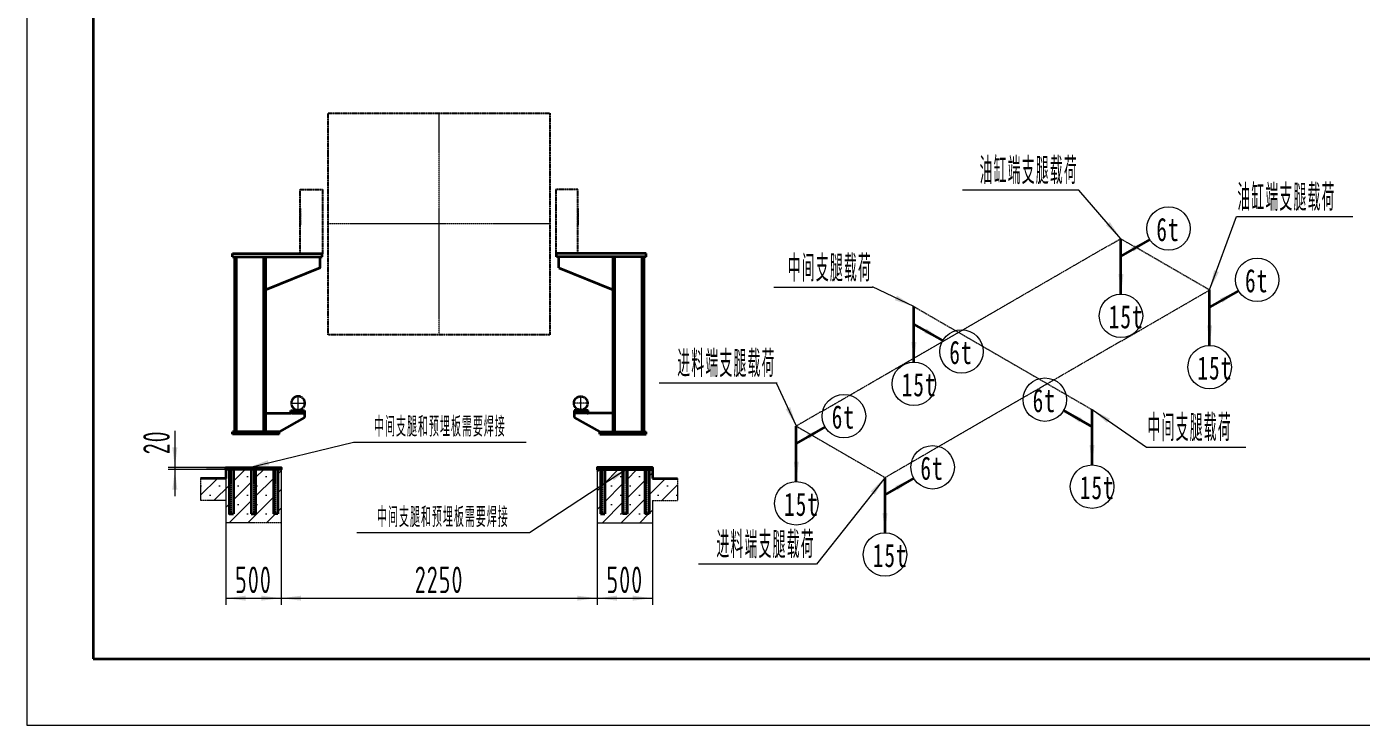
# Model space of a CAD drawing. Header units: millimetres. Extents: x -17820 to 17820, y -12600 to 12600.
# Drawn here: x -17820 to -5780, y -12600 to -6300 of the extents above; entities that cross this region are included whole.
import ezdxf

# ---------------------------------------------------------------- set-up
doc = ezdxf.new("R2010")
doc.units = ezdxf.units.MM
doc.linetypes.add('双点画线', pattern=[22, 12, -2, 2, -2, 2, -2])
doc.linetypes.add('点画线', pattern=[18, 12, -2, 2, -2])
doc.layers.get('0').update_dxf_attribs({"lineweight": 35})
for name, color, linetype, lineweight in [('EB0_1_1_1_1_1_1_1_1_1_1_1_1', 7, 'Continuous', 35), ('EB0_1_1_1_1_1_1_1_1_1_1_1_1_1_1_1_1_1', 7, 'Continuous', 35), ('中心线层', 1, '点画线', 18), ('尺寸线层', 3, 'Continuous', 18), ('粗实线层', 7, 'Continuous', 35), ('粗实线层_1_1_1_1_1_1_1_1', 7, 'Continuous', 35), ('细实线层', 2, 'Continuous', 18)]:
    doc.layers.add(name, color=color, linetype=linetype, lineweight=lineweight)
doc.styles.add('机械', font='isocp', dxfattribs={"width": 0.667, "bigfont": 'gbcbig.shx'})
doc.styles.add('标准', font='', dxfattribs={"width": 0.667})
doc.styles.get('标准').set_extended_font_data('宋体')
doc.dimstyles.new('标准', dxfattribs={"dimscale": 60, "dimtxt": 4, "dimasz": 3, "dimexe": 1, "dimexo": 0, "dimgap": 0.76128, "dimtad": 1, "dimdec": 1, "dimdsep": 46, "dimtxsty": '机械', "dimblk": '_CAXARROW', "dimcen": 0, "dimdle": 4, "dimclrt": 2, "dimaunit": 1, "dimazin": 2, "dimtfac": 0.707107, "dimtdec": 3, "dimtmove": 0, "dimatfit": 3, "dimfxl": 0, "dimfrac": 2, "dimtolj": 1, "dimlwd": 18, "dimarcsym": 0})

# ---------------------------------------------------------------- blocks, each defined once
blk = doc.blocks.new('*X2')
at = {"layer": '粗实线层'}
for p, q in [((-287, 200), (-287, -200)), ((-287, -200), (287, -200))]:
    blk.add_line(p, q, dxfattribs=at)
at = {"layer": '细实线层'}
for p, q in [((-297, 210), (-297, -210)), ((-297, -210), (297, -210))]:
    blk.add_line(p, q, dxfattribs=at)
blk = doc.blocks.new('BLOCK11_1')
at = {"layer": '粗实线层'}
blk.add_hatch(color=256, dxfattribs=at).paths.add_polyline_path([(-476, -122), (-476, -117), (-476, -102), (24, -102), (24, -122)], flags=0)
blk.add_lwpolyline([(-476, -122), (-476, -102), (24, -102), (24, -122)], close=True, dxfattribs=at)
blk = doc.blocks.new('*X242')
at = {"layer": '尺寸线层', "linetype": 'Continuous', "lineweight": 18}
for points in [[(-16483, -10274), (-16461, -10094), (-16506, -10094)], [(-16483, -10294), (-16461, -10474), (-16506, -10474)]]:
    blk.add_hatch(color=0, dxfattribs=at).paths.add_polyline_path(points, flags=0)
at = {"layer": '尺寸线层', "color": 0, "linetype": 'Continuous', "lineweight": 18}
blk.add_line((-16483, -9943), (-16483, -10534), dxfattribs=at)
at = {"layer": '尺寸线层', "color": 0, "linetype": 'Continuous'}
for p, q in [((-16024, -10274), (-16543, -10274)), ((-16024, -10294), (-16543, -10294))]:
    blk.add_line(p, q, dxfattribs=at)
at = {"layer": '尺寸线层', "color": 2, "insert": (-16649, -10048), "char_height": 240, "width": 480, "attachment_point": 5, "rotation": 90, "line_spacing_factor": 0.939812, "style": '机械'}
blk.add_mtext('\\T1.1;20', dxfattribs=at)
blk = doc.blocks.new('_CAXARROW')
blk.add_hatch(color=2).paths.add_polyline_path([(0, 0), (-1, 0.125), (-1, -0.125)], flags=0)
blk = doc.blocks.new('*X243')
at = {"layer": '尺寸线层', "linetype": 'Continuous', "lineweight": 18}
for points in [[(-16024, -11454), (-15844, -11431), (-15844, -11476)], [(-15524, -11454), (-15704, -11431), (-15704, -11476)]]:
    blk.add_hatch(color=0, dxfattribs=at).paths.add_polyline_path(points, flags=0)
at = {"layer": '尺寸线层', "color": 0, "linetype": 'Continuous'}
for p, q in [((-16024, -10294), (-16024, -11514)), ((-15524, -10294), (-15524, -11514))]:
    blk.add_line(p, q, dxfattribs=at)
at = {"layer": '尺寸线层', "color": 0, "linetype": 'Continuous', "lineweight": 18}
blk.add_line((-16024, -11454), (-15524, -11454), dxfattribs=at)
at = {"layer": '尺寸线层', "color": 2, "insert": (-15774, -11288), "char_height": 240, "width": 658.61, "attachment_point": 5, "line_spacing_factor": 0.939812, "style": '机械'}
blk.add_mtext('\\T1.1;500', dxfattribs=at)
blk = doc.blocks.new('*X244')
at = {"layer": '尺寸线层', "linetype": 'Continuous', "lineweight": 18}
for points in [[(-15524, -11454), (-15344, -11431), (-15344, -11476)], [(-12674, -11454), (-12854, -11431), (-12854, -11476)]]:
    blk.add_hatch(color=0, dxfattribs=at).paths.add_polyline_path(points, flags=0)
at = {"layer": '尺寸线层', "color": 0, "linetype": 'Continuous'}
for p, q in [((-15524, -10294), (-15524, -11514)), ((-12674, -10294), (-12674, -11514))]:
    blk.add_line(p, q, dxfattribs=at)
at = {"layer": '尺寸线层', "color": 0, "linetype": 'Continuous', "lineweight": 18}
blk.add_line((-15524, -11454), (-12674, -11454), dxfattribs=at)
at = {"layer": '尺寸线层', "color": 2, "insert": (-14099, -11288), "char_height": 240, "width": 919.32, "attachment_point": 5, "line_spacing_factor": 0.939812, "style": '机械'}
blk.add_mtext('\\T1.1;2250', dxfattribs=at)
blk = doc.blocks.new('*X245')
at = {"layer": '尺寸线层', "linetype": 'Continuous'}
blk.add_hatch(color=0, dxfattribs=at).paths.add_polyline_path([(-12384, -10274), (-12523, -10391), (-12547, -10354)], flags=0)
at = {"layer": '尺寸线层', "color": 0, "linetype": 'Continuous'}
blk.add_line((-12384, -10274), (-13284, -10864), dxfattribs=at)
at = {"layer": '尺寸线层', "color": 0}
blk.add_line((-13284, -10864), (-14843, -10864), dxfattribs=at)
at = {"layer": '尺寸线层', "color": 2, "insert": (-14065, -10723), "char_height": 180, "width": 3111.55, "attachment_point": 5, "line_spacing_factor": 0.939812, "style": '机械'}
blk.add_mtext('\\T1.1;中间支腿和预埋板需要焊接', dxfattribs=at)
blk = doc.blocks.new('*X246')
at = {"layer": '尺寸线层', "linetype": 'Continuous'}
blk.add_hatch(color=0, dxfattribs=at).paths.add_polyline_path([(-15814, -10274), (-15645, -10210), (-15634, -10254)], flags=0)
at = {"layer": '尺寸线层', "color": 0, "linetype": 'Continuous'}
blk.add_line((-15814, -10274), (-14873, -10048), dxfattribs=at)
at = {"layer": '尺寸线层', "color": 0}
blk.add_line((-14873, -10048), (-13314, -10048), dxfattribs=at)
at = {"layer": '尺寸线层', "color": 2, "insert": (-14092, -9907), "char_height": 180, "width": 3111.55, "attachment_point": 5, "line_spacing_factor": 0.939812, "style": '机械'}
blk.add_mtext('\\T1.1;中间支腿和预埋板需要焊接', dxfattribs=at)
blk = doc.blocks.new('*X247')
at = {"layer": 'EB0_1_1_1_1_1_1_1_1_1_1_1_1_1_1_1_1_1'}
for p, q in [((-114, 801), (-924, 801)), ((-924, 771), (-924, 801)), ((-114, 771), (-924, 771)), ((-904, 671), (-904, 771)), ((-414, -809), (-414, 771)), ((-397, -809), (-397, 771)), ((-151, -809), (-151, 771)), ((-134, -809), (-134, 771)), ((-114, 771), (-114, 801)), ((-904, 671), (-414, 471)), ((-764, -617), (-764, -625)), ((-754, -617), (-764, -617)), ((-754, -625), (-764, -625)), ((-764, -625), (-764, -639)), ((-764, -639), (-754, -639)), ((-764, -639), (-764, -679)), ((-764, -679), (-534, -809)), ((-649, -617), (-754, -617)), ((-649, -625), (-754, -625)), ((-649, -639), (-754, -639)), ((-639, -617), (-649, -617)), ((-649, -625), (-639, -625)), ((-649, -639), (-639, -639)), ((-639, -625), (-639, -617)), ((-639, -639), (-639, -625)), ((-414, -639), (-639, -639)), ((-534, -809), (-114, -809)), ((-534, -829), (-534, -809)), ((-534, -829), (-114, -829)), ((-114, -829), (-114, -809))]:
    blk.add_line(p, q, dxfattribs=at)
at = {"layer": '中心线层', "linetype": '点画线', "lineweight": 18}
for p, q in [((-706, -620), (-706, -481)), ((-636, -550), (-775, -550))]:
    blk.add_line(p, q, dxfattribs=at)
at = {"layer": '细实线层', "color": 2, "linetype": '点画线', "lineweight": 18}
for radius in [66.5, 56.5]:
    blk.add_circle((-706, -550), radius, dxfattribs=at)
blk = doc.blocks.new('*X248')
at = {"layer": '尺寸线层', "linetype": 'Continuous', "lineweight": 18}
for points in [[(-12674, -11454), (-12494, -11431), (-12494, -11476)], [(-12174, -11454), (-12354, -11431), (-12354, -11476)]]:
    blk.add_hatch(color=0, dxfattribs=at).paths.add_polyline_path(points, flags=0)
at = {"layer": '尺寸线层', "color": 0, "linetype": 'Continuous'}
for p, q in [((-12674, -10774), (-12674, -11514)), ((-12174, -10774), (-12174, -11514))]:
    blk.add_line(p, q, dxfattribs=at)
at = {"layer": '尺寸线层', "color": 0, "linetype": 'Continuous', "lineweight": 18}
blk.add_line((-12674, -11454), (-12174, -11454), dxfattribs=at)
at = {"layer": '尺寸线层', "color": 2, "insert": (-12424, -11288), "char_height": 240, "width": 658.61, "attachment_point": 5, "line_spacing_factor": 0.939812, "style": '机械'}
blk.add_mtext('\\T1.1;500', dxfattribs=at)
blk = doc.blocks.new('*X249')
at = {"layer": '粗实线层'}
blk.add_hatch(color=256, dxfattribs=at).paths.add_polyline_path([(0, 0), (-22.5, 180), (22.5, 180)], flags=0)
blk.add_line((0, 0), (0, 500), dxfattribs=at)
blk = doc.blocks.new('*X250')
at = {"layer": '粗实线层'}
blk.add_hatch(color=256, dxfattribs=at).paths.add_polyline_path([(0, 0), (-145, -109), (-167, -71)], flags=0)
blk.add_line((0, 0), (-260, -150), dxfattribs=at)
blk = doc.blocks.new('*X251')
at = {"layer": '粗实线层'}
blk.add_hatch(color=256, dxfattribs=at).paths.add_polyline_path([(0, 0), (-167, 71), (-145, 109)], flags=0)
blk.add_line((0, 0), (-260, 150), dxfattribs=at)
blk = doc.blocks.new('*X252')
at = {"layer": '粗实线层'}
blk.add_hatch(color=256, dxfattribs=at).paths.add_polyline_path([(0, 0), (167, -71), (145, -109)], flags=0)
blk.add_line((0, 0), (260, -150), dxfattribs=at)
blk = doc.blocks.new('*X253')
at = {"layer": '尺寸线层', "linetype": 'Continuous'}
blk.add_hatch(color=0, dxfattribs=at).paths.add_polyline_path([(-10877, -9902), (-10973, -9748), (-10932, -9730)], flags=0)
at = {"layer": '尺寸线层', "color": 0}
blk.add_line((-11049, -9514), (-12113, -9514), dxfattribs=at)
at = {"layer": '尺寸线层', "color": 0, "linetype": 'Continuous'}
for p, q in [((-10877, -9902), (-11056, -9514)), ((-11056, -9514), (-11049, -9514))]:
    blk.add_line(p, q, dxfattribs=at)
at = {"layer": '尺寸线层', "color": 2, "insert": (-11507, -9340), "char_height": 240, "width": 2425.21, "attachment_point": 5, "line_spacing_factor": 0.939812, "style": '机械'}
blk.add_mtext('\\T1.1;进料端支腿载荷', dxfattribs=at)
blk = doc.blocks.new('*X254')
at = {"layer": '尺寸线层', "linetype": 'Continuous'}
blk.add_hatch(color=0, dxfattribs=at).paths.add_polyline_path([(-10077, -10364), (-10171, -10519), (-10206, -10492)], flags=0)
at = {"layer": '尺寸线层', "color": 0, "linetype": 'Continuous'}
blk.add_line((-10077, -10364), (-10696, -11147), dxfattribs=at)
at = {"layer": '尺寸线层', "color": 0}
blk.add_line((-10696, -11147), (-11760, -11147), dxfattribs=at)
at = {"layer": '尺寸线层', "color": 2, "insert": (-11154, -10973), "char_height": 240, "width": 2425.21, "attachment_point": 5, "line_spacing_factor": 0.939812, "style": '机械'}
blk.add_mtext('\\T1.1;进料端支腿载荷', dxfattribs=at)
blk = doc.blocks.new('*X255')
at = {"layer": '尺寸线层', "linetype": 'Continuous'}
blk.add_hatch(color=0, dxfattribs=at).paths.add_polyline_path([(-8209, -9752), (-8048, -9836), (-8074, -9873)], flags=0)
at = {"layer": '尺寸线层', "color": 0, "linetype": 'Continuous'}
for p, q in [((-8209, -9752), (-7718, -10091)), ((-7718, -10091), (-7711, -10091))]:
    blk.add_line(p, q, dxfattribs=at)
at = {"layer": '尺寸线层', "color": 0}
blk.add_line((-7711, -10091), (-6821, -10091), dxfattribs=at)
at = {"layer": '尺寸线层', "color": 2, "insert": (-7328, -9918), "char_height": 240, "width": 2027.68, "attachment_point": 5, "line_spacing_factor": 0.939812, "style": '机械'}
blk.add_mtext('\\T1.1;中间支腿载荷', dxfattribs=at)
blk = doc.blocks.new('*X256')
at = {"layer": '尺寸线层', "linetype": 'Continuous'}
blk.add_hatch(color=0, dxfattribs=at).paths.add_polyline_path([(-9816, -8824), (-9988, -8767), (-9969, -8726)], flags=0)
at = {"layer": '尺寸线层', "color": 0}
blk.add_line((-10191, -8651), (-11081, -8651), dxfattribs=at)
at = {"layer": '尺寸线层', "color": 0, "linetype": 'Continuous'}
for p, q in [((-9816, -8824), (-10191, -8645)), ((-10191, -8645), (-10191, -8651))]:
    blk.add_line(p, q, dxfattribs=at)
at = {"layer": '尺寸线层', "color": 2, "insert": (-10574, -8479), "char_height": 240, "width": 2027.68, "attachment_point": 5, "line_spacing_factor": 0.939812, "style": '机械'}
blk.add_mtext('\\T1.1;中间支腿载荷', dxfattribs=at)
blk = doc.blocks.new('*X257')
at = {"layer": '尺寸线层', "linetype": 'Continuous'}
blk.add_hatch(color=0, dxfattribs=at).paths.add_polyline_path([(-7949, -8212), (-8083, -8090), (-8049, -8061)], flags=0)
at = {"layer": '尺寸线层', "color": 0}
blk.add_line((-8329, -7773), (-9378, -7773), dxfattribs=at)
at = {"layer": '尺寸线层', "color": 0, "linetype": 'Continuous'}
blk.add_line((-7949, -8212), (-8329, -7773), dxfattribs=at)
at = {"layer": '尺寸线层', "color": 2, "insert": (-8780, -7600), "char_height": 240, "width": 2390.53, "attachment_point": 5, "line_spacing_factor": 0.939812, "style": '机械'}
blk.add_mtext('\\T1.1;油缸端支腿载荷', dxfattribs=at)
blk = doc.blocks.new('*X258')
at = {"layer": '尺寸线层', "linetype": 'Continuous'}
blk.add_hatch(color=0, dxfattribs=at).paths.add_polyline_path([(-7149, -8674), (-7108, -8497), (-7065, -8512)], flags=0)
at = {"layer": '尺寸线层', "color": 0, "linetype": 'Continuous'}
blk.add_line((-7149, -8674), (-6907, -8013), dxfattribs=at)
at = {"layer": '尺寸线层', "color": 0}
blk.add_line((-6907, -8013), (-5858, -8013), dxfattribs=at)
at = {"layer": '尺寸线层', "color": 2, "insert": (-6455, -7841), "char_height": 240, "width": 2390.53, "attachment_point": 5, "line_spacing_factor": 0.939812, "style": '机械'}
blk.add_mtext('\\T1.1;油缸端支腿载荷', dxfattribs=at)

msp = doc.modelspace()

# ---------------------------------------------------------------- hatches: boundary and pattern name
at = {"layer": '中心线层'}
h = msp.add_hatch(dxfattribs=at)
h.set_pattern_fill('SACNCR', color=256, scale=50, style=0)
h.paths.add_polyline_path([(-15954.42, -10693.96), (-15954.42, -10455.56), (-15954.42, -10293.96), (-15794.42, -10293.96), (-15794.42, -10693.96), (-15774.42, -10693.96), (-15754.42, -10693.96), (-15754.42, -10293.96), (-15594.42, -10293.96), (-15594.42, -10693.96), (-15574.42, -10693.96), (-15554.42, -10693.96), (-15554.42, -10293.96), (-15524.42, -10293.96), (-15524.42, -10773.96), (-16024.42, -10773.96), (-16024.42, -10573.96), (-16250.9, -10573.96), (-16250.9, -10455.56), (-16250.9, -10373.96), (-16024.42, -10373.96), (-16024.42, -10293.96), (-15994.42, -10293.96), (-15994.42, -10455.56), (-15994.42, -10693.96), (-15974.42, -10693.96)], flags=0)
h = msp.add_hatch(dxfattribs=at)
h.set_pattern_fill('SACNCR', color=256, scale=50, style=0)
h.paths.add_polyline_path([(-12404.42, -10693.96), (-12404.42, -10641.75), (-12404.42, -10293.96), (-12244.42, -10293.96), (-12244.42, -10693.96), (-12224.42, -10693.96), (-12204.42, -10693.96), (-12204.42, -10293.96), (-12174.42, -10293.96), (-12174.42, -10373.96), (-11947.93, -10373.96), (-11947.93, -10573.96), (-12174.42, -10573.96), (-12174.42, -10773.96), (-12674.42, -10773.96), (-12674.42, -10641.75), (-12674.42, -10293.96), (-12644.42, -10293.96), (-12644.42, -10641.75), (-12644.42, -10693.96), (-12624.42, -10693.96), (-12604.42, -10693.96), (-12604.42, -10641.75), (-12604.42, -10293.96), (-12444.42, -10293.96), (-12444.42, -10641.75), (-12444.42, -10693.96), (-12424.42, -10693.96)], flags=0)

# ---------------------------------------------------------------- linework, layer by layer
at = {"layer": 'EB0_1_1_1_1_1_1_1_1_1_1_1_1', "color": 6, "linetype": '双点画线', "lineweight": 25}
for p, q in [((-15351.92, -7768.96), (-15151.92, -7768.96)), ((-15351.92, -8348.96), (-15351.92, -7768.96)), ((-15151.92, -7768.96), (-15151.92, -8348.96)), ((-15151.92, -7768.96), (-15151.92, -8348.96)), ((-13046.92, -7768.96), (-13046.92, -8348.96)), ((-12846.92, -7768.96), (-13046.92, -7768.96)), ((-13046.92, -7768.96), (-13046.92, -8348.96)), ((-12846.92, -8348.96), (-12846.92, -7768.96)), ((-15351.92, -7938.96), (-15351.92, -8088.96)), ((-12846.92, -7938.96), (-12846.92, -8088.96))]:
    msp.add_line(p, q, dxfattribs=at)
msp.add_lwpolyline([(-15099.42, -9078.96), (-15099.42, -7078.96), (-13099.42, -7078.96), (-13099.42, -9078.96)], close=True, dxfattribs=at)
at = {"layer": '中心线层'}
for p, q in [((-14099.42, -9078.96), (-14099.42, -7075.96)), ((-13096.42, -8078.96), (-15102.42, -8078.96)), ((-7948.53, -8211.65), (-10877.14, -9902.48)), ((-7948.53, -8211.65), (-7148.53, -8673.53)), ((-10077.14, -10364.36), (-7148.53, -8673.53)), ((-9816.28, -8824.13), (-8209.39, -9751.87)), ((-10877.14, -9902.48), (-10077.14, -10364.36)), ((-16199.42, -10273.96), (-15524.42, -10273.96)), ((-15974.42, -10290.96), (-15974.42, -10696.96)), ((-15774.42, -10290.96), (-15774.42, -10696.96)), ((-15574.42, -10290.96), (-15574.42, -10696.96)), ((-15524.42, -10273.96), (-15524.42, -10773.96)), ((-12674.42, -10273.96), (-12674.42, -10773.96)), ((-12174.42, -10273.96), (-12674.42, -10273.96)), ((-12624.42, -10290.96), (-12624.42, -10696.96)), ((-12424.42, -10290.96), (-12424.42, -10696.96)), ((-12224.42, -10290.96), (-12224.42, -10696.96)), ((-16250.9, -10373.96), (-16250.9, -10573.96)), ((-11947.93, -10373.96), (-11947.93, -10573.96)), ((-16024.42, -10573.96), (-16250.9, -10573.96)), ((-16024.42, -10573.96), (-16024.42, -10773.96)), ((-12174.42, -10573.96), (-11947.93, -10573.96)), ((-12174.42, -10573.96), (-12174.42, -10773.96)), ((-15524.42, -10773.96), (-16024.42, -10773.96)), ((-12674.42, -10773.96), (-12174.42, -10773.96))]:
    msp.add_line(p, q, dxfattribs=at)
at = {"layer": '尺寸线层'}
for p, q in [((-7948.53, -8368.63), (-7688.73, -8218.63)), ((-7148.53, -8830.51), (-6888.73, -8680.51)), ((-9816.28, -8981.12), (-9556.47, -9131.12)), ((-10877.14, -10059.46), (-10617.33, -9909.46)), ((-10077.14, -10521.34), (-9817.33, -10371.34))]:
    msp.add_line(p, q, dxfattribs=at)
for centre in [(-7518.97, -8120.62), (-6718.97, -8582.5), (-7948.53, -8907.67), (-9386.71, -9229.13), (-7148.53, -9369.55), (-9816.28, -9520.16), (-8635, -9663.13), (-10447.57, -9811.45), (-9647.57, -10273.33), (-8209.39, -10447.89), (-10877.14, -10598.5), (-10077.14, -11060.38)]:
    msp.add_circle(centre, 196.02, dxfattribs=at)
at = {"layer": '粗实线层'}
for p, q in [((-8209.39, -9908.85), (-8469.2, -9758.85)), ((-16024.42, -10273.96), (-16024.42, -10373.96)), ((-15994.42, -10293.96), (-15994.42, -10693.96)), ((-15954.42, -10293.96), (-15954.42, -10693.96)), ((-15794.42, -10293.96), (-15794.42, -10693.96)), ((-15754.42, -10293.96), (-15754.42, -10693.96)), ((-15594.42, -10293.96), (-15594.42, -10693.96)), ((-15554.42, -10293.96), (-15554.42, -10693.96)), ((-12644.42, -10293.96), (-12644.42, -10693.96)), ((-12604.42, -10293.96), (-12604.42, -10693.96)), ((-12444.42, -10293.96), (-12444.42, -10693.96)), ((-12404.42, -10293.96), (-12404.42, -10693.96)), ((-12244.42, -10293.96), (-12244.42, -10693.96)), ((-12204.42, -10293.96), (-12204.42, -10693.96)), ((-12174.42, -10273.96), (-12174.42, -10373.96)), ((-16024.42, -10373.96), (-16250.9, -10373.96)), ((-12174.42, -10373.96), (-11947.93, -10373.96)), ((-15994.42, -10693.96), (-15954.42, -10693.96)), ((-15794.42, -10693.96), (-15754.42, -10693.96)), ((-15554.42, -10693.96), (-15594.42, -10693.96)), ((-12644.42, -10693.96), (-12604.42, -10693.96)), ((-12404.42, -10693.96), (-12444.42, -10693.96)), ((-12204.42, -10693.96), (-12244.42, -10693.96))]:
    msp.add_line(p, q, dxfattribs=at)

# ---------------------------------------------------------------- block references
at = {"layer": '尺寸线层'}
for name, p in [('*X257', (0, 0)), ('*X258', (0, 0)), ('*X249', (-7948.53, -8711.65)), ('*X250', (-7688.73, -8218.63)), ('*X256', (0, 0)), ('*X249', (-7148.53, -9173.53)), ('*X250', (-6888.73, -8680.51)), ('*X249', (-9816.28, -9324.13)), ('*X251', (-9556.47, -9131.12)), ('*X253', (0, 0)), ('*X249', (-8209.39, -10251.87)), ('*X255', (0, 0)), ('*X246', (0, 0)), ('*X249', (-10877.14, -10402.48)), ('*X250', (-10617.33, -9909.46)), ('*X245', (0, 0)), ('*X254', (0, 0)), ('*X249', (-10077.14, -10864.36)), ('*X250', (-9817.33, -10371.34))]:
    msp.add_blockref(name, p, dxfattribs=at)
at = {"layer": '粗实线层', "xscale": 60, "yscale": 60, "zscale": 60}
msp.add_blockref('*X2', (0, 0), dxfattribs=at)
at = {"layer": '粗实线层'}
for name, p in [('*X252', (-8469.2, -9758.85)), ('BLOCK11_1', (-15548.54, -10172.32))]:
    msp.add_blockref(name, p, dxfattribs=at)
at = {"layer": '粗实线层', "xscale": -1, "rotation": 360}
msp.add_blockref('BLOCK11_1', (-12650.29, -10172.32), dxfattribs=at)
at = {"layer": '粗实线层_1_1_1_1_1_1_1_1', "xscale": -1, "rotation": 360}
msp.add_blockref('*X247', (-16077.61, -9144.98), dxfattribs=at)
at = {"layer": '粗实线层_1_1_1_1_1_1_1_1'}
msp.add_blockref('*X247', (-12116.22, -9144.98), dxfattribs=at)

# ---------------------------------------------------------------- texts
at = {"layer": '尺寸线层', "char_height": 210, "attachment_point": 1, "line_spacing_factor": 1.15057, "style": '标准'}
for s, insert, width in [('\\T1.1;6t', (-7629.08, -8023.39), 266.2792), ('\\T1.1;6t', (-6829.08, -8485.27), 266.2792), ('\\T1.1;15t', (-8058.65, -8810.44), 266.4533), ('\\T1.1;6t', (-9496.83, -9131.9), 266.2792), ('\\T1.1;15t', (-7258.65, -9272.32), 266.4533), ('\\T1.1;15t', (-9926.39, -9422.93), 266.4533), ('\\T1.1;6t', (-8745.11, -9565.9), 266.2792), ('\\T1.1;6t', (-10557.69, -9714.22), 266.2792), ('\\T1.1;6t', (-9757.69, -10176.1), 266.2792), ('\\T1.1;15t', (-8319.51, -10350.66), 266.4533), ('\\T1.1;15t', (-10987.25, -10501.27), 266.4533), ('\\T1.1;15t', (-10187.25, -10963.15), 266.4533)]:
    msp.add_mtext(s, dxfattribs=dict(at, insert=insert, width=width))

# ---------------------------------------------------------------- dimensions: what is measured, and where the dimension line sits
at = {"layer": '尺寸线层'}
dim = msp.add_linear_dim(base=(-16483.22, -10293.96), p1=(-16024.42, -10273.96), p2=(-16024.42, -10293.96), angle=270, dimstyle='标准', override={"dimsah": 1, "dimtfill": 1, "dimtzin": 8}, dxfattribs=at)
dim.commit()
dim.dimension.update_dxf_attribs({"geometry": '*X242', "text_midpoint": (-16483.22, -10048.11), "dimtype": 160})
for base, p1, p2, picture, middle in [((-15524.42, -11453.89), (-16024.42, -10293.96), (-15524.42, -10293.96), '*X243', (-15774.42, -11453.89)), ((-12174.42, -11453.89), (-12674.42, -10773.96), (-12174.42, -10773.96), '*X248', (-12424.42, -11453.89))]:
    dim = msp.add_linear_dim(base=base, p1=p1, p2=p2, dimstyle='标准', override={"dimsah": 1, "dimtfill": 1, "dimtzin": 8}, dxfattribs=at)
    dim.commit()
    dim.dimension.update_dxf_attribs({"geometry": picture, "text_midpoint": middle})
dim = msp.add_linear_dim(base=(-12674.42, -11453.89), p1=(-15524.42, -10293.96), p2=(-12674.42, -10293.96), text='2250', dimstyle='标准', override={"dimsah": 1, "dimtfac": 1, "dimtfill": 1, "dimtzin": 8}, dxfattribs=at)
dim.commit()
dim.dimension.update_dxf_attribs({"geometry": '*X244', "text_midpoint": (-14099.42, -11453.89)})

doc.saveas('drawing.dxf')
